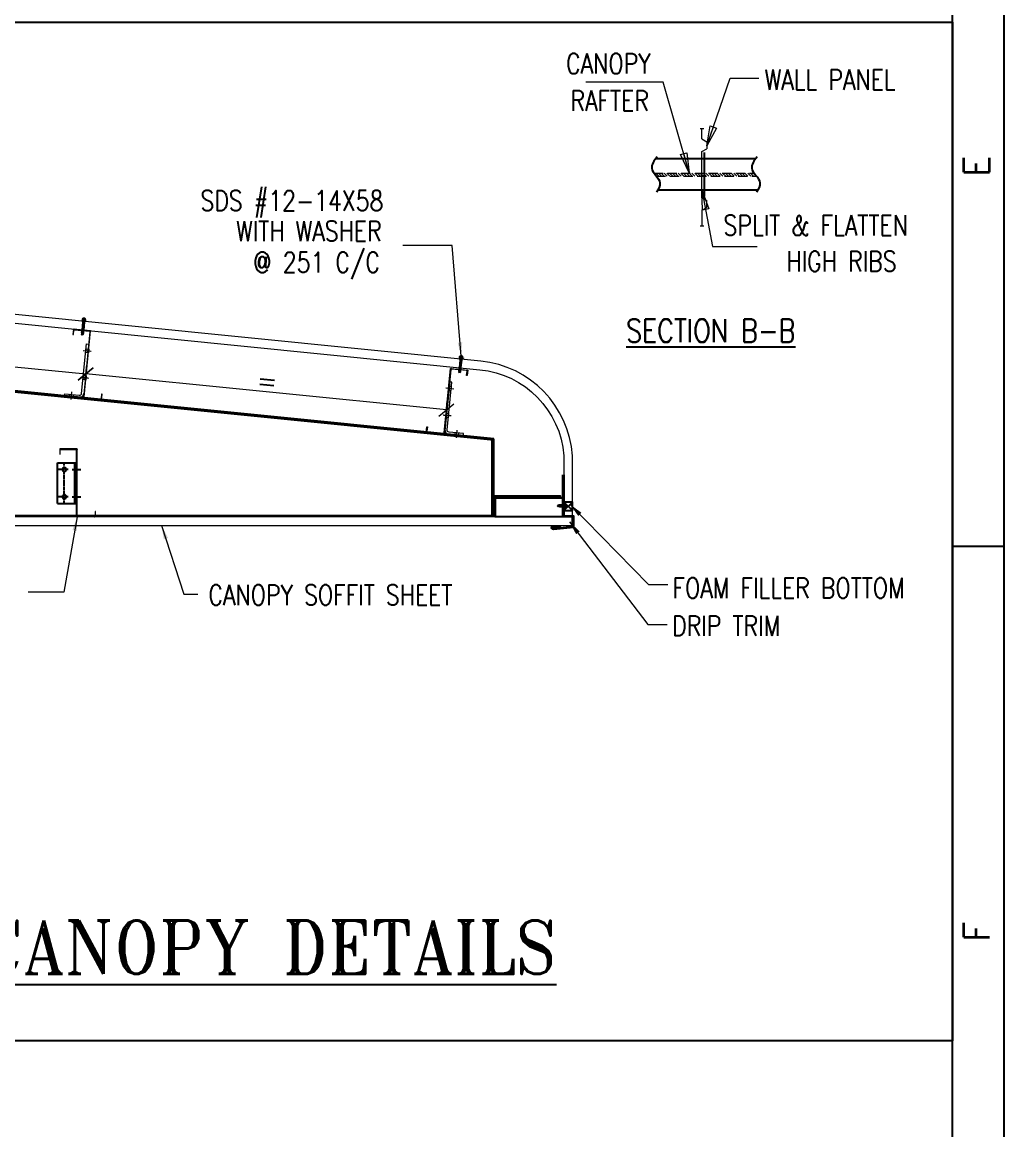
# Model space of a CAD drawing. Header units: millimetres. Extents: x 591978 to 1200763, y 19941 to 205918.
# Drawn here: x 954466 to 975790, y 57090 to 81141 of the extents above; entities that cross this region are included whole.
import ezdxf
from ezdxf.enums import TextEntityAlignment as Align

# ---------------------------------------------------------------- set-up
doc = ezdxf.new("R2010")
doc.units = ezdxf.units.MM
doc.header["$LTSCALE"] = 790
doc.header["$MEASUREMENT"] = 0
doc.header["$PDMODE"] = 3
doc.linetypes.add('CENTER', pattern=[2, 1.25, -0.25, 0.25, -0.25])
doc.linetypes.add('HIDDEN', pattern=[0.375, 0.25, -0.125])
for name, color, linetype in [('CEN', 1, 'CENTER'), ('DIM', 2, 'Continuous'), ('FLASHING', 1, 'Continuous'), ('ha', 5, 'Continuous'), ('OBJ', 7, 'Continuous'), ('P1', 9, 'Continuous'), ('SCREWS', 7, 'Continuous'), ('text', 6, 'Continuous')]:
    doc.layers.add(name, color=color, linetype=linetype)
for name, color, linetype, lineweight in [('MAIN', 7, 'Continuous', 9), ('SECONDARIES', 4, 'Continuous', 13), ('SHEETING', 5, 'Continuous', 9)]:
    doc.layers.add(name, color=color, linetype=linetype, lineweight=lineweight)
doc.styles.add('ROMANS', font='romans.shx')
doc.styles.add('ROMANT', font='romant.shx', dxfattribs={"width": 0.75})
doc.dimstyles.new('Copy of 150-2399', dxfattribs={"dimscale": 150, "dimtxt": 2, "dimasz": 1.75, "dimexe": 1, "dimexo": 1, "dimgap": 1, "dimtad": 1, "dimdec": 0, "dimzin": 0, "dimdsep": 46, "dimtxsty": 'ROMANS', "dimblk": 'OBLIQUE', "dimcen": -0.5, "dimclrd": 75, "dimclre": 75, "dimclrt": 7, "dimadec": 0, "dimazin": 0, "dimtfac": 1, "dimtdec": 0, "dimtix": 1, "dimtmove": 2, "dimatfit": 3, "dimldrblk": 'OBLIQUE', "dimfxl": 1, "dimtolj": 1, "dimtzin": 0, "dimlwd": 9, "dimlwe": 9, "dimarcsym": 0})
doc.dimstyles.new('D-200', dxfattribs={"dimscale": 200, "dimtxt": 2, "dimasz": 1.5, "dimexe": 1, "dimexo": 1, "dimgap": 1, "dimtad": 1, "dimdec": 0, "dimzin": 0, "dimdsep": 46, "dimtxsty": 'ROMANS', "dimblk": 'OBLIQUE', "dimcen": -0.5, "dimclrd": 75, "dimclre": 75, "dimclrt": 256, "dimadec": 0, "dimazin": 0, "dimtfac": 1, "dimtdec": 0, "dimtix": 1, "dimtmove": 2, "dimatfit": 3, "dimfxl": 1, "dimtolj": 1, "dimtzin": 0, "dimlwd": 13, "dimlwe": 13, "dimarcsym": 0})

# ---------------------------------------------------------------- blocks, each defined once
blk = doc.blocks.new('SSQQ')
blk.add_line((1489789.41, -272863.1), (1489794.41, -272863.1))
for points in [[(1489794.41, -273085.85), (1488953.41, -273085.85), (1488953.41, -272491.85), (1489794.41, -272491.85)], [(1489789.41, -273080.85), (1488958.41, -273080.85), (1488958.41, -272496.85), (1489789.41, -272496.85)]]:
    blk.add_lwpolyline(points, close=True)
at = {"style": 'ROMANS'}
for s, p in [('E', (1489793.03, -272827.25)), ('F', (1489793.03, -272901.5))]:
    blk.add_text(s, height=2.5, rotation=90, dxfattribs=at).set_placement(p)
blk = doc.blocks.new('OBLIQUE')
at = {"color": 0, "linetype": 'ByBlock', "lineweight": -2}
for p, q in [((-0.5, -0.5), (0.5, 0.5)), ((0, 0), (0, 0))]:
    blk.add_line(p, q, dxfattribs=at)
blk = doc.blocks.new('A$C2D5762A2')
at = {"color": 2}
for points in [[(-43.1, 6), (-57.1, 6), (-57.1, 0), (-43.1, 0)], [(56.9, 6), (42.9, 6), (42.9, 0), (56.9, 0)]]:
    blk.add_lwpolyline(points, close=True, dxfattribs=at)
for centre in [(-50.1, 45), (49.9, 45)]:
    blk.add_circle(centre, 7, dxfattribs=at)
for points in [[(-57.1, 0), (-43.1, 0), (-57.1, 6), (-43.1, 6)], [(42.9, 0), (56.9, 0), (42.9, 6), (56.9, 6)]]:
    blk.add_solid(points, dxfattribs=at)
at = {"layer": 'CEN', "color": 2, "linetype": 'CENTER', "ltscale": 0.01}
for p, q in [((74.9, 45), (-75.1, 45)), ((-50.1, 30.4), (-50.1, 70)), ((49.9, 30.4), (49.9, 70)), ((-50.1, 16.5), (-50.1, -15.9)), ((49.9, 16.5), (49.9, -15.9))]:
    blk.add_line(p, q, dxfattribs=at)
at = {"layer": 'ha', "color": 2}
for p, q in [((-75.1, 70), (-75.1, 0)), ((74.9, 70), (-75.1, 70)), ((74.9, 70), (74.9, 0)), ((74.9, 6), (-75.1, 6)), ((74.9, 0), (-75.1, 0))]:
    blk.add_line(p, q, dxfattribs=at)
blk = doc.blocks.new('A$C0812443F')
at = {"layer": 'SECONDARIES', "color": 21, "linetype": 'ByBlock', "ltscale": 0.5}
for p, q in [((252, 70.6), (0, 70.6)), ((252, 68.5), (4, 68.5))]:
    blk.add_line(p, q, dxfattribs=at)
blk.add_lwpolyline([(0, 129), (0, 133.1), (4, 133.1)], dxfattribs=at)
for points in [[(0, 72.6, 0.414214), (4, 68.5), (0, 68.5), (0, 72.6), (0, 129, -0.414214), (4, 133.1), (20.2, 133.1), (20.2, 131), (4, 131, 0.414214), (2, 129), (2, 72.6, 0.414214), (4, 70.6)], [(248, 0), (231.9, 0), (231.9, 2), (248, 2, 0.414214), (250, 4), (250, 66.5, 0.414214), (248, 68.5)], [(252, 4, -0.414214), (248, 0), (252, 0), (252, 4), (252, 66.5)]]:
    blk.add_lwpolyline(points, format="xyb", dxfattribs=at)
blk.add_lwpolyline([(252, 66.5), (252, 70.6), (248, 70.6, -0.414214)], format="xyb", close=True, dxfattribs=at)
at = {"lineweight": 9, "xscale": 1.008064516129032, "yscale": 1.008064516129032, "zscale": 1.008064516129032}
blk.add_blockref('A$C2D5762A2', (127.1, 70.6), dxfattribs=at)
blk = doc.blocks.new('2084-B1-GA-005-R0$0$SRW-20')
for p, q in [((-5.1, 1.7), (-2.7, 2)), ((-5.1, 1.7), (-5.1, 1.4)), ((-5.1, 1.4), (5.1, 1.4)), ((-3.4, 1.4), (-3.4, 0)), ((-3.4, 0), (3.4, 0)), ((-2.7, 4.7), (-2.7, 2)), ((-2.7, 2), (2.7, 2)), ((-2, 5.4), (2, 5.4)), ((-1.4, 4.7), (-1.4, 2)), ((1.4, 4.7), (1.4, 2)), ((2.7, 4.7), (2.7, 2)), ((5.1, 1.7), (2.7, 2)), ((3.4, 1.4), (3.4, 0)), ((5.1, 1.7), (5.1, 1.4)), ((-1.9, -0.4), (-1.4, 0)), ((-1.9, -1.9), (-1.4, -1.4)), ((-1.9, -3.3), (-1.4, -2.9)), ((-1.9, -4.7), (-1.4, -4.3)), ((-1.9, -6.1), (-1.4, -5.7)), ((-1.9, -7.5), (-1.4, -7.1)), ((-1.9, -8.9), (-1.4, -8.5)), ((-1.8, -0.6), (-1.4, -0.7)), ((-1.8, -2), (-1.4, -2.1)), ((-1.8, -3.4), (-1.4, -3.5)), ((-1.8, -4.9), (-1.4, -5)), ((-1.8, -6.3), (-1.4, -6.4)), ((-1.8, -7.7), (-1.4, -7.8)), ((-1.8, -9.1), (-1.4, -9.2)), ((-1.4, 0), (-1.4, 0)), ((-1.4, -0.7), (-1.4, -1.4)), ((-1.4, -2.1), (-1.4, -2.8)), ((-1.4, -3.5), (-1.4, -4.3)), ((-1.4, -5), (-1.4, -5.7)), ((-1.4, -6.4), (-1.4, -7.1)), ((-1.4, -7.8), (-1.4, -8.5)), ((-1.4, -9.2), (-1.4, -9.9)), ((-1.4, -9.9), (1.4, -9.9)), ((-1.4, -9.9), (-1.4, -12.6)), ((-1.4, -12.6), (0, -14.6)), ((-1.3, -0.7), (0.9, 0)), ((-1.3, -1.4), (1.3, -0.6)), ((-1.3, -2.1), (1.3, -1.3)), ((-1.3, -2.8), (1.3, -2)), ((-1.3, -3.5), (1.3, -2.7)), ((-1.3, -4.2), (1.3, -3.4)), ((-1.3, -5), (1.3, -4.1)), ((-1.3, -5.7), (1.3, -4.8)), ((-1.3, -6.4), (1.3, -5.5)), ((-1.3, -7.1), (1.3, -6.3)), ((-1.3, -7.8), (1.3, -7)), ((-1.3, -8.5), (1.3, -7.7)), ((-1.3, -9.2), (1.3, -8.4)), ((-1.1, -9.9), (1.3, -9.1)), ((0, -14.6), (1, -9.9)), ((0, -14.6), (1.4, -12.6)), ((1.1, -9.9), (1.3, -9.8)), ((1.4, 0), (1.4, -0.6)), ((1.8, -0.7), (1.4, -0.6)), ((1.4, -1.3), (1.9, -0.9)), ((1.4, -1.3), (1.4, -2)), ((1.8, -2.1), (1.4, -2)), ((1.4, -2.7), (1.9, -2.3)), ((1.4, -2.7), (1.4, -3.4)), ((1.8, -3.5), (1.4, -3.4)), ((1.4, -4.1), (1.9, -3.7)), ((1.4, -4.1), (1.4, -4.8)), ((1.8, -4.9), (1.4, -4.8)), ((1.4, -5.5), (1.9, -5.1)), ((1.4, -5.5), (1.4, -6.3)), ((1.8, -6.3), (1.4, -6.3)), ((1.4, -6.9), (1.9, -6.5)), ((1.4, -7), (1.4, -7.7)), ((1.8, -7.8), (1.4, -7.7)), ((1.4, -8.4), (1.9, -7.9)), ((1.4, -8.4), (1.4, -9.1)), ((1.8, -9.2), (1.4, -9.1)), ((1.4, -9.8), (1.9, -9.4)), ((1.4, -9.8), (1.4, -9.9)), ((1.4, -9.9), (1.4, -12.6))]:
    blk.add_line(p, q)
for centre, radius, start, end in [((-2, 4.7), 0.676, 0, 180), ((0, 3.7), 1.69, 36.8699, 143.1301), ((-1.3, -0.1), 0.101, 107.2492, 129.8295), ((2, 4.7), 0.676, 0, 180), ((-1.8, -0.5), 0.101, 129.8295, 257.9728), ((-1.8, -1.9), 0.101, 129.8295, 257.9728), ((-1.8, -3.3), 0.101, 129.8295, 257.9728), ((-1.8, -4.8), 0.101, 129.8295, 257.9728), ((-1.8, -6.2), 0.101, 129.8295, 257.9728), ((-1.8, -7.6), 0.101, 129.8295, 257.9728), ((-1.8, -9), 0.101, 129.8295, 257.9728), ((-1.4, -0.6), 0.101, 257.9728, 287.2492), ((-1.3, -1.5), 0.101, 107.2492, 129.8295), ((-1.4, -2), 0.101, 257.9728, 287.2492), ((-1.3, -2.9), 0.101, 107.2492, 129.8295), ((-1.4, -3.4), 0.101, 257.9728, 287.2492), ((-1.3, -4.3), 0.101, 107.2492, 129.8295), ((-1.4, -4.9), 0.101, 257.9728, 287.2492), ((-1.3, -5.8), 0.101, 107.2492, 129.8295), ((-1.4, -6.3), 0.101, 257.9728, 287.2492), ((-1.3, -7.2), 0.101, 107.2492, 129.8295), ((-1.4, -7.7), 0.101, 257.9728, 287.2492), ((-1.3, -8.6), 0.101, 107.2492, 129.8295), ((-1.4, -9.1), 0.101, 257.9728, 287.2492), ((1.4, -0.7), 0.101, 77.9728, 107.2492), ((1.3, -1.2), 0.101, 287.2492, 309.8295), ((1.3, -1.2), 0.101, 287.2492, 309.8295), ((1.4, -2.1), 0.101, 77.9728, 107.2492), ((1.3, -2.6), 0.101, 287.2492, 309.8295), ((1.3, -2.6), 0.101, 287.2492, 309.8295), ((1.4, -3.5), 0.101, 77.9728, 107.2492), ((1.4, -3.5), 0.101, 77.9728, 107.2492), ((1.3, -4), 0.101, 287.2492, 309.8295), ((1.4, -4.9), 0.101, 77.9728, 107.2492), ((1.3, -5.4), 0.101, 287.2492, 309.8295), ((1.4, -6.4), 0.101, 77.9728, 107.2492), ((1.3, -6.9), 0.101, 287.2492, 309.8295), ((1.4, -7.8), 0.101, 77.9728, 107.2492), ((1.3, -8.3), 0.101, 287.2492, 309.8295), ((1.4, -9.2), 0.101, 77.9728, 107.2492), ((1.3, -9.7), 0.101, 287.2492, 309.8295), ((1.8, -0.8), 0.101, 309.8295, 77.9728), ((1.8, -2.2), 0.101, 309.8295, 77.9728), ((1.8, -3.6), 0.101, 309.8295, 77.9728), ((1.8, -5), 0.101, 309.8295, 77.9728), ((1.8, -6.4), 0.101, 309.8295, 77.9728), ((1.8, -7.9), 0.101, 309.8295, 77.9728), ((1.8, -9.3), 0.101, 309.8295, 77.9728)]:
    blk.add_arc(centre, radius, start, end)
blk = doc.blocks.new('_Oblique')
at = {"layer": 'OBJ', "color": 0, "lineweight": -2}
blk.add_line((-0.5, -0.5), (0.5, 0.5), dxfattribs=at)
blk = doc.blocks.new('G$C276F84E9')
at = {"layer": 'P1', "color": 2}
blk.add_lwpolyline([(-1281, 354), (-43, 354), (-43, 382), (-1281, 382)], close=True, dxfattribs=at)
at = {"layer": 'SECONDARIES', "color": 21, "linetype": 'ByBlock', "ltscale": 0.5}
for p, q in [((-1260, 10), (-20, 10)), ((-1260, 0), (0, 0))]:
    blk.add_line(p, q, dxfattribs=at)
for points in [[(-1260, 333, -0.414214), (-1240, 353), (-1260, 353), (-1260, 333), (-1260, 20)], [(-1240, 353), (-1159, 353), (-1159, 343), (-1240, 343, 0.414214), (-1250, 333), (-1250, 20, 0.414214), (-1240, 10)], [(0, 20, -0.414214), (-20, 0), (0, 0), (0, 20), (0, 334, 0.414214), (-20, 354), (-101, 354), (-101, 344), (-20, 344, -0.414214), (-10, 334), (-10, 20, -0.414214), (-20, 10)]]:
    blk.add_lwpolyline(points, format="xyb", dxfattribs=at)
blk.add_lwpolyline([(0, 334), (0, 354), (-20, 354)], dxfattribs=at)
blk.add_lwpolyline([(-1260, 20), (-1260, 0), (-1240, 0, -0.414214)], format="xyb", close=True, dxfattribs=at)
blk = doc.blocks.new('SRW-55')
for p, q in [((-6.8, 2.3), (-3.6, 2.7)), ((-6.8, 2.3), (-6.8, 1.8)), ((-6.8, 1.8), (6.8, 1.8)), ((-4.5, 1.8), (-4.5, 0)), ((-4.5, 0), (4.5, 0)), ((-3.6, 6.3), (-3.6, 2.7)), ((-3.6, 2.7), (3.6, 2.7)), ((-2.7, 7.2), (2.7, 7.2)), ((-1.8, 6.3), (-1.8, 2.7)), ((-1.8, -0.6), (0, 0)), ((-1.8, 0), (-1.8, -0.6)), ((1.8, 6.3), (1.8, 2.7)), ((1.8, -0.4), (2.3, 0)), ((3.6, 6.3), (3.6, 2.7)), ((6.8, 2.3), (3.6, 2.7)), ((4.5, 1.8), (4.5, 0)), ((6.8, 2.3), (6.8, 1.8)), ((-2.5, -1.1), (-1.8, -0.6)), ((-2.5, -3), (-1.8, -2.5)), ((-2.5, -4.9), (-1.8, -4.4)), ((-2.5, -31.8), (-1.8, -31.3)), ((-2.5, -33.7), (-1.8, -33.2)), ((-2.5, -35.6), (-1.8, -35)), ((-2.4, -1.4), (-1.8, -1.5)), ((-2.4, -3.3), (-1.8, -3.4)), ((-2.4, -5.2), (-1.8, -5.3)), ((-1.8, -32.2), (-2.4, -32.1)), ((-1.8, -34.1), (-2.4, -33.9)), ((-1.8, -36), (-2.4, -35.8)), ((-1.8, -1.5), (1.8, -0.4)), ((-1.8, -2.4), (1.8, -1.3)), ((-1.8, -1.5), (-1.8, -2.5)), ((-1.8, -3.4), (1.8, -2.3)), ((-1.8, -4.3), (1.8, -3.2)), ((-1.8, -3.4), (-1.8, -4.3)), ((-1.8, -5.3), (1.8, -4.2)), ((-1.8, -5.3), (-1.8, -30.2)), ((-1.8, -31.2), (1.8, -30.1)), ((-1.8, -30.3), (-1.8, -31.3)), ((-1.8, -32.2), (1.8, -31.1)), ((-1.8, -33.1), (1.8, -32)), ((-1.8, -32.2), (-1.8, -33.1)), ((-1.8, -34.1), (1.8, -33)), ((-1.8, -35), (1.8, -33.9)), ((-1.8, -34.1), (-1.8, -35)), ((-1.8, -36), (1.8, -34.9)), ((-1.8, -36.9), (1.8, -35.8)), ((-1.8, -36), (-1.8, -36.9)), ((1.8, -0.4), (1.8, -1.3)), ((2.4, -1.5), (1.8, -1.3)), ((1.8, -2.3), (2.5, -1.7)), ((1.8, -2.3), (1.8, -3.2)), ((2.4, -3.4), (1.8, -3.2)), ((1.8, -4.1), (2.5, -3.6)), ((1.8, -4.2), (1.8, -5.5)), ((1.8, -5.5), (1.8, -30.1)), ((1.8, -30.1), (2.4, -30.3)), ((2.5, -30.5), (1.8, -31.1)), ((1.8, -31.1), (1.8, -32)), ((1.8, -32), (2.4, -32.2)), ((2.5, -32.4), (1.8, -32.9)), ((1.8, -33), (1.8, -33.9)), ((1.8, -33.9), (2.4, -34)), ((2.5, -34.3), (1.8, -34.8)), ((1.8, -34.8), (1.8, -35.8)), ((1.8, -35.8), (2.4, -35.9)), ((2.5, -36.2), (1.8, -36.7)), ((-2.5, -37.5), (-1.8, -36.9)), ((-2.5, -39.4), (-1.8, -38.8)), ((-2.5, -41.3), (-1.8, -40.7)), ((-2.5, -41.5), (1.8, -41.5)), ((-1.8, -37.8), (-2.4, -37.7)), ((-1.8, -39.7), (-2.4, -39.6)), ((-1.8, -37.8), (1.8, -36.7)), ((-1.8, -38.8), (1.8, -37.7)), ((-1.8, -37.9), (-1.8, -38.8)), ((-1.8, -39.7), (1.8, -38.6)), ((-1.8, -40.7), (1.8, -39.6)), ((-1.8, -39.7), (-1.8, -40.7)), ((-1.8, -41.5), (-1.8, -45.1)), ((-1.8, -45.1), (0, -47.8)), ((-1.3, -41.5), (1.8, -40.5)), ((0, -47.8), (1.3, -41.5)), ((0, -47.8), (1.8, -45.1)), ((1.8, -36.7), (1.8, -37.7)), ((1.8, -37.7), (2.4, -37.8)), ((2.5, -38.1), (1.8, -38.6)), ((1.8, -38.6), (1.8, -39.6)), ((1.8, -39.6), (2.4, -39.7)), ((2.5, -39.9), (1.8, -40.5)), ((1.8, -40.5), (1.8, -41.5)), ((1.8, -41.5), (1.8, -45.1))]:
    blk.add_line(p, q)
for centre, radius, start, end in [((-2.7, 6.3), 0.902, 360, 180), ((0, 5), 2.25, 36.8699, 143.1301), ((2.7, 6.3), 0.902, 360, 180), ((-2.4, -1.2), 0.135, 129.8295, 257.9728), ((-2.4, -3.1), 0.135, 129.8295, 257.9728), ((-2.4, -5), 0.135, 129.8295, 257.9728), ((-2.4, -31.9), 0.135, 129.8295, 257.9728), ((-2.4, -33.8), 0.135, 129.8295, 257.9728), ((-2.4, -35.7), 0.135, 129.8295, 257.9728), ((-1.7, -0.7), 0.135, 107.2492, 129.8295), ((-1.8, -1.4), 0.135, 257.9728, 287.2492), ((-1.7, -2.6), 0.135, 107.2492, 129.8295), ((-1.8, -3.3), 0.135, 257.9728, 287.2492), ((-1.7, -4.5), 0.135, 107.2492, 129.8295), ((-1.8, -5.1), 0.135, 257.9728, 287.2492), ((-1.7, -31.4), 0.135, 107.2492, 129.8295), ((-1.8, -32.1), 0.135, 257.9728, 287.2492), ((-1.7, -33.3), 0.135, 107.2492, 129.8295), ((-1.8, -33.9), 0.135, 257.9728, 287.2492), ((-1.7, -35.1), 0.135, 107.2492, 129.8295), ((-1.8, -35.8), 0.135, 257.9728, 287.2492), ((1.7, -0.3), 0.135, 287.2492, 309.8295), ((1.8, -1.5), 0.135, 77.9728, 107.2492), ((1.7, -2.2), 0.135, 287.2492, 309.8295), ((1.8, -3.4), 0.135, 77.9728, 107.2492), ((1.7, -4), 0.135, 287.2492, 309.8295), ((1.8, -30.3), 0.135, 77.9728, 107.2492), ((1.7, -31), 0.135, 287.2492, 309.8295), ((1.8, -32.2), 0.135, 77.9728, 107.2492), ((1.7, -32.8), 0.135, 287.2492, 309.8295), ((1.8, -34), 0.135, 77.9728, 107.2492), ((1.7, -34.7), 0.135, 287.2492, 309.8295), ((1.8, -35.9), 0.135, 77.9728, 107.2492), ((2.4, -1.6), 0.135, 309.8295, 77.9728), ((2.4, -3.5), 0.135, 309.8295, 77.9728), ((2.4, -30.4), 0.135, 309.8295, 77.9728), ((2.4, -32.3), 0.135, 309.8295, 77.9728), ((2.4, -34.2), 0.135, 309.8295, 77.9728), ((2.4, -36.1), 0.135, 309.8295, 77.9728), ((-2.4, -37.6), 0.135, 129.8295, 257.9728), ((-2.4, -39.5), 0.135, 129.8295, 257.9728), ((-2.4, -41.4), 0.135, 129.8295, 233.3696), ((-1.7, -37), 0.135, 107.2492, 129.8295), ((-1.8, -37.7), 0.135, 257.9728, 287.2492), ((-1.7, -38.9), 0.135, 107.2492, 129.8295), ((-1.8, -39.6), 0.135, 257.9728, 287.2492), ((-1.7, -40.8), 0.135, 107.2492, 129.8295), ((1.7, -36.6), 0.135, 287.2492, 309.8295), ((1.8, -37.8), 0.135, 77.9728, 107.2492), ((1.7, -38.5), 0.135, 287.2492, 309.8295), ((1.8, -39.7), 0.135, 77.9728, 107.2492), ((1.7, -40.4), 0.135, 287.2492, 309.8295), ((2.4, -37.9), 0.135, 309.8295, 77.9728), ((2.4, -39.8), 0.135, 309.8295, 77.9728)]:
    blk.add_arc(centre, radius, start, end)
blk = doc.blocks.new('*D151')
at = {"layer": 'DEFPOINTS', "color": 0, "transparency": 16777216}
for p in [(947298, 74016), (955848, 73504), (955814, 73165)]:
    blk.add_point(p, dxfattribs=at)
at = {"layer": 'DIM', "color": 75, "lineweight": 13, "transparency": 16777216}
for p, q in [((947318, 74215), (947352, 74554)), ((947332, 74355), (955848, 73504)), ((955834, 73364), (955868, 73703))]:
    blk.add_line(p, q, dxfattribs=at)
at = {"layer": 'DIM', "color": 75, "lineweight": 13, "transparency": 16777216, "xscale": 300, "yscale": 300, "zscale": 300}
for p, rotation in [((947332, 74355), 174.2894068624753), ((955848, 73504), 354.2894068624752)]:
    blk.add_blockref('OBLIQUE', p, dxfattribs=dict(at, rotation=rotation))
at = {"layer": 'DIM', "lineweight": 13, "transparency": 16777216, "insert": (951614, 74168), "char_height": 400, "attachment_point": 5, "rotation": 354.2894, "style": 'ROMANS'}
blk.add_mtext('\\A1;\\A1;=', dxfattribs=at)
blk = doc.blocks.new('*D152')
at = {"layer": 'DEFPOINTS', "color": 0, "transparency": 16777216}
for p in [(955848, 73504), (955814, 73165), (963647, 72381)]:
    blk.add_point(p, dxfattribs=at)
at = {"layer": 'DIM', "color": 75, "lineweight": 13, "transparency": 16777216}
for p, q in [((955834, 73364), (955868, 73703)), ((963681, 72720), (955848, 73504)), ((963667, 72580), (963701, 72919))]:
    blk.add_line(p, q, dxfattribs=at)
at = {"layer": 'DIM', "color": 75, "lineweight": 13, "transparency": 16777216, "xscale": 300, "yscale": 300, "zscale": 300}
for p, rotation in [((955848, 73504), 174.2894068636868), ((963681, 72720), 354.2894068636868)]:
    blk.add_blockref('OBLIQUE', p, dxfattribs=dict(at, rotation=rotation))
at = {"layer": 'DIM', "lineweight": 13, "transparency": 16777216, "insert": (959788, 73351), "char_height": 400, "attachment_point": 5, "rotation": 354.2894, "style": 'ROMANS'}
blk.add_mtext('\\A1;\\A1;=', dxfattribs=at)

msp = doc.modelspace()

# ---------------------------------------------------------------- linework, layer by layer
for p, q in [((970397.6, 78171.7), (968226.6, 78171.7)), ((970441.2, 77489.1), (968268, 77489.1))]:
    msp.add_line(p, q)
at = {"color": 2}
for p, q in [((966420.1, 70540.5), (966232.7, 70717.5)), ((966232.7, 70540.5), (966420.1, 70717.5))]:
    msp.add_line(p, q, dxfattribs=at)
at = {"color": 7}
msp.add_lwpolyline([(913726.5, 81140.7), (974672, 81140.7), (974672, 59021.1), (913726.5, 59021.1)], close=True, dxfattribs=at)
msp.add_lwpolyline([(969281.2, 78307.7), (969281.2, 77365.3)])
at = {"color": 2}
msp.add_lwpolyline([(966232.7, 70540.5), (966420.1, 70540.5), (966420.1, 70717.5), (966232.7, 70717.5)], close=True, dxfattribs=at)
for points, knots in [([(968256.8, 78214.7), (968193.8, 78132.1), (968045.6, 77937.7), (968396.7, 77702), (968285.9, 77518.2), (968245, 77450.3)], [0, 0, 0, 0, 270.0787211, 635.6260214, 849.6432107, 849.6432107, 849.6432107, 849.6432107]), ([(970429.9, 78214.7), (970367, 78132.1), (970218.8, 77937.7), (970569.8, 77702), (970459.1, 77518.2), (970418.2, 77450.3)], [0, 0, 0, 0, 270.0787212, 635.6260216, 849.6432109, 849.6432109, 849.6432109, 849.6432109])]:
    msp.add_open_spline(points, degree=3, knots=knots)
at = {"layer": 'FLASHING', "color": 4, "lineweight": -3}
msp.add_lwpolyline([(966232.7, 71314.9), (966232.7, 70423.8), (966442.2, 70423.8), (966442.2, 70166.5), (966005.4, 70124.9, -1.0160483), (966006.6, 70202.6), (966161.2, 70175.9), (966157.2, 70152.3), (966004.6, 70178.7, 0.9735259), (966005.4, 70148.8), (966418.3, 70190.4), (966418.3, 70399.9), (966208.8, 70399.9), (966208.8, 71313.6)], format="xyb", dxfattribs=at)
at = {"layer": 'MAIN', "color": 50, "linetype": 'HIDDEN'}
for p, q in [((968193, 77863.2), (970366.2, 77863.2)), ((968294, 77797.5), (968228.2, 77863.2)), ((968243.3, 77797.5), (970416.5, 77797.5)), ((968354.5, 77797.5), (968288.8, 77863.2)), ((968415.1, 77797.5), (968349.4, 77863.2)), ((968475.7, 77797.5), (968410, 77863.2)), ((968536.3, 77797.5), (968470.5, 77863.2)), ((968596.9, 77797.5), (968531.1, 77863.2)), ((968657.5, 77797.5), (968591.7, 77863.2)), ((968718, 77797.5), (968652.3, 77863.2)), ((968778.6, 77797.5), (968712.9, 77863.2)), ((968839.2, 77797.5), (968773.5, 77863.2)), ((968899.8, 77797.5), (968834, 77863.2)), ((968960.4, 77797.5), (968894.6, 77863.2)), ((969021, 77797.5), (968955.2, 77863.2)), ((969081.5, 77797.5), (969015.8, 77863.2)), ((969142.1, 77797.5), (969076.4, 77863.2)), ((969202.7, 77797.5), (969137, 77863.2)), ((969232.8, 77828), (969197.5, 77863.2)), ((969263.3, 77797.5), (969232.8, 77828)), ((969323.9, 77797.5), (969258.1, 77863.2)), ((969384.5, 77797.5), (969318.7, 77863.2)), ((969445, 77797.5), (969379.3, 77863.2)), ((969505.6, 77797.5), (969439.9, 77863.2)), ((969566.2, 77797.5), (969500.5, 77863.2)), ((969626.8, 77797.5), (969561, 77863.2)), ((969687.4, 77797.5), (969621.6, 77863.2)), ((969747.9, 77797.5), (969682.2, 77863.2)), ((969808.5, 77797.5), (969742.8, 77863.2)), ((969869.1, 77797.5), (969803.4, 77863.2)), ((969929.7, 77797.5), (969864, 77863.2)), ((969990.3, 77797.5), (969924.5, 77863.2)), ((970050.9, 77797.5), (969985.1, 77863.2)), ((970111.4, 77797.5), (970045.7, 77863.2)), ((970172, 77797.5), (970106.3, 77863.2)), ((970232.6, 77797.5), (970166.9, 77863.2)), ((970293.2, 77797.5), (970227.5, 77863.2)), ((970353.8, 77797.5), (970288, 77863.2)), ((970414.4, 77797.5), (970348.6, 77863.2))]:
    msp.add_line(p, q, dxfattribs=at)
at = {"layer": 'P1', "color": 1, "linetype": 'ByBlock'}
for points in [[(964708.5, 72093.8), (945830.3, 73981.6)], [(964708.5, 72064.3), (945830.3, 73952.2)], [(964679.2, 70429.2), (964679.2, 72067.3)], [(964708.5, 70399.9), (964708.5, 72093.8)], [(945830.3, 70429.2), (964708.5, 70429.2)]]:
    msp.add_lwpolyline(points, dxfattribs=at)
at = {"layer": 'SECONDARIES', "color": 21, "linetype": 'ByBlock'}
for p, q in [((955792.7, 74013), (955955.9, 73996.7)), ((955839.3, 74008.4), (955967.5, 73995.6)), ((955781.1, 73425.7), (955909.3, 73412.9)), ((955527.6, 72950.8), (955543.9, 73113.9))]:
    msp.add_line(p, q, dxfattribs=at)
at = {"layer": 'SECONDARIES', "color": 21, "linetype": 'ByBlock', "ltscale": 0.5}
for p, q in [((963797.9, 73179.6), (963669.7, 73192.4)), ((963844.5, 73175), (963681.3, 73191.3)), ((963739.6, 72596.9), (963611.4, 72609.8)), ((963897.5, 72116), (963913.8, 72279.2))]:
    msp.add_line(p, q, dxfattribs=at)
at = {"layer": 'SECONDARIES', "color": 3, "linetype": 'ByBlock'}
msp.add_lwpolyline([(949040.9, 75131.8), (964407.7, 73595.2, -0.3634708), (966232.7, 71727.6), (966232.7, 70399.9), (966420.1, 70399.9), (966420.1, 71727.6, 0.3654757), (964426.3, 73781.6), (949040.9, 75320.2)], format="xyb", dxfattribs=at)
at = {"layer": 'SECONDARIES', "color": 21, "linetype": 'ByBlock'}
msp.add_lwpolyline([(955912.2, 74148.2), (955795.6, 72982.8), (956191.9, 72943.2), (956203.5, 73059.8), (956191.9, 73060.9), (956182.5, 72967.7, -0.4142136), (956169.7, 72957.2), (955820.1, 72992.2, -0.4142136), (955809.6, 73005), (955953, 74438.4), (955580, 74475.7), (955568.4, 74359.2), (955580, 74358), (955589.4, 74451.2, -0.4142136), (955602.2, 74461.7), (955928.5, 74429.1, -0.4142136), (955939, 74416.3), (955795.6, 72982.8), (955387.7, 73023.6), (955392.4, 73070.2), (955707.1, 73038.8, 0.4142136), (955758.3, 73080.7)], format="xyb", dxfattribs=at)
for points in [[(955758.3, 73080.7), (955865.6, 74152.9), (955912.2, 74148.2)], [(955734.4, 73430.3), (955897.6, 73414), (955751.9, 73428.6)]]:
    msp.add_lwpolyline(points, dxfattribs=at)
for points in [[(955901.7, 74043.3), (955893.5, 73961.8), (955846.9, 73966.4), (955855.1, 74048)], [(955913.3, 74042.2), (955905.2, 73960.6), (955893.5, 73961.8), (955901.7, 74043.3)], [(955843.4, 73460.6), (955835.3, 73379.1), (955788.6, 73383.7), (955796.8, 73465.3)], [(955855.1, 73459.5), (955846.9, 73377.9), (955835.3, 73379.1), (955843.4, 73460.6)], [(955497.3, 73059.8), (955578.9, 73051.6), (955574.2, 73005), (955492.6, 73013.1)]]:
    msp.add_lwpolyline(points, close=True, dxfattribs=at)
at = {"layer": 'SECONDARIES', "color": 21, "linetype": 'ByBlock', "ltscale": 0.5}
msp.add_lwpolyline([(963754.2, 73331.1), (963641.1, 72200.5), (963244.9, 72240.1), (963256.5, 72356.7), (963268.2, 72355.5), (963258.8, 72262.3, 0.4142136), (963269.3, 72249.5), (963619, 72214.5, 0.4142136), (963631.8, 72225), (963771.6, 73623.6), (964144.6, 73586.4), (964132.9, 73469.8), (964121.3, 73471), (964130.6, 73564.2, 0.4142136), (964120.1, 73577), (963793.8, 73609.7, 0.4142136), (963781, 73599.2), (963641.1, 72200.5), (964049, 72159.7), (964053.6, 72206.3), (963739, 72237.8, -0.4142136), (963697, 72289.1)], format="xyb", dxfattribs=at)
for points in [[(963697, 72289.1), (963800.8, 73326.5), (963754.2, 73331.1)], [(963786.2, 72592.3), (963623, 72608.6), (963768.7, 72594)]]:
    msp.add_lwpolyline(points, dxfattribs=at)
for points in [[(963732, 73227.4), (963723.9, 73145.8), (963735.5, 73144.7), (963743.7, 73226.2)], [(963743.7, 73226.2), (963735.5, 73144.7), (963782.1, 73140), (963790.3, 73221.6)], [(963673.7, 72644.7), (963665.6, 72563.1), (963677.2, 72562), (963685.4, 72643.5)], [(963685.4, 72643.5), (963677.2, 72562), (963723.9, 72557.3), (963732, 72638.9)], [(963948.8, 72216.8), (963867.2, 72225), (963862.5, 72178.4), (963944.1, 72170.2)]]:
    msp.add_lwpolyline(points, close=True, dxfattribs=at)
at = {"layer": 'SECONDARIES', "color": 3, "linetype": 'ByBlock'}
msp.add_lwpolyline([(945924, 70212.5), (966420.1, 70212.5), (966420.1, 70399.9), (945924, 70399.9)], close=True, dxfattribs=at)
at = {"layer": 'SECONDARIES', "color": 21, "linetype": 'ByBlock', "ltscale": 0.5}
for centre, radius, start, end in [((955601, 74450.1), 23.4, 84.28941, 174.28941), ((955927.3, 74417.4), 23.4, 354.28941, 84.28941), ((963792.6, 73598), 23.4, 84.28941, 174.28941), ((955711.7, 73085.4), 93.7, 264.28941, 354.28941), ((955821.3, 73003.8), 23.4, 174.28941, 264.28941), ((956170.9, 72968.9), 23.4, 264.28941, 354.28941), ((963270.5, 72261.1), 23.4, 174.28941, 264.28941), ((963620.1, 72226.2), 23.4, 264.28941, 354.28941), ((963743.6, 72284.4), 93.7, 174.28941, 264.28941)]:
    msp.add_arc(centre, radius, start, end, dxfattribs=at)
at = {"layer": 'SHEETING'}
for p, q in [((969271.6, 78823.3), (969194.1, 78823.3)), ((969232.8, 78604.2), (969232.8, 78823.3)), ((969232.8, 78604.2), (969337.1, 78544.7)), ((969337.1, 78544.7), (969337.1, 78390.6)), ((969232.8, 78331.2), (969337.1, 78390.6)), ((969232.8, 77328.2), (969232.8, 78331.2)), ((969232.8, 77328.2), (969337.1, 77268.7)), ((969337.1, 77114.6), (969337.1, 77268.7)), ((969232.8, 77055.2), (969337.1, 77114.6)), ((969232.8, 77055.2), (969232.8, 76709.8)), ((969271.6, 76709.8), (969194.1, 76709.8))]:
    msp.add_line(p, q, dxfattribs=at)

# ---------------------------------------------------------------- block references
at = {"color": 0, "lineweight": 9, "xscale": 223.6875882731784, "yscale": 223.6875882731784, "zscale": 223.6875882731784}
msp.add_blockref('SSQQ', (-332272729, 61105855.1), dxfattribs=at)
at = {"color": 6, "xscale": 1.171206749109944, "yscale": 1.171206749109944, "zscale": 1.171206749109944}
msp.add_blockref('G$C276F84E9', (966208.8, 70399.9), dxfattribs=at)
at = {"lineweight": 9, "xscale": -10.03891499273156, "yscale": 10.03891499273156, "zscale": 10.03891499273156, "rotation": 270}
msp.add_blockref('2084-B1-GA-005-R0$0$SRW-20', (966240.1, 70637.6), dxfattribs=at)
at = {"layer": 'P1', "color": 7, "xscale": -5.85603374554972, "yscale": 5.85603374554972, "zscale": 5.85603374554972, "rotation": 89.99999999999991}
msp.add_blockref('A$C0812443F', (956061.1, 71875.7), dxfattribs=at)
at = {"layer": 'SCREWS', "lineweight": 5, "xscale": -6.640751889460866, "yscale": 6.640751889460865, "zscale": 6.640751889460865, "rotation": 354.289406862501}
for p in [(955803.1, 74659.6), (963997.9, 73840.1)]:
    msp.add_blockref('SRW-55', p, dxfattribs=at)

# ---------------------------------------------------------------- texts
at = {"linetype": 'Continuous', "style": 'ROMANS', "width": 0.8}
for s, height, p in [('SDS #12-14X58', 439.203, (958338.4, 77044.1)), (' WITH WASHER', 439.203, (958869.7, 76383.5)), ('@ 251 C/C', 439.2, (959479.9, 75707.3)), ('CANOPY SOFFIT SHEET', 439.203, (958510.8, 68484.1))]:
    msp.add_text(s, height=height, dxfattribs=at).set_placement(p)
msp.add_text('%%USECTION B-B', height=505.863, dxfattribs=at).set_placement((969423.7, 74189.4), align=Align.CENTER)
at = {"linetype": 'Continuous', "lineweight": 5, "style": 'ROMANS', "width": 0.8}
for s, height, p in [('FOAM FILLER BOTTOM', 439.203, (968592.5, 68636.5)), ('DRIP TRIM', 439.2, (968583.7, 67813.8))]:
    msp.add_text(s, height=height, dxfattribs=at).set_placement(p)
at = {"layer": 'CEN', "color": 2, "linetype": 'ByBlock', "lineweight": 15, "style": 'ROMANS', "width": 0.8}
for s, height, p in [('CANOPY', 439.2, (966280.8, 80022.8)), ('RAFTER', 439.2, (966376.1, 79218.8)), ('SPLIT & FLATTEN', 439.203, (969700.6, 76508.4)), ('HIGH RIBS', 439.2, (971066.6, 75726.9))]:
    msp.add_text(s, height=height, dxfattribs=at).set_placement(p)
msp.add_text('WALL PANEL', height=439.2, dxfattribs=at).set_placement((970593, 79891), align=Align.MIDDLE_LEFT)
at = {"layer": 'text', "color": 2, "style": 'ROMANT', "width": 0.9}
msp.add_text('%%UTYP. CANOPY DETAILS', height=1159.495, dxfattribs=at).set_placement((949481.8, 60474.2))

# ---------------------------------------------------------------- dimensions: what is measured, and where the dimension line sits
at = {"layer": 'DIM', "lineweight": 13}
for p1, angle, picture, middle in [((947297.8, 74016.2), 354.28941, '*D151', (951613.6, 74168.2)), ((963647.4, 72381.2), 174.28941, '*D152', (959788.4, 73350.7))]:
    dim = msp.add_linear_dim(base=(955847.7, 73503.6), p1=p1, p2=(955813.8, 73164.6), angle=angle, text='\\A1;=', dimstyle='D-200', override={"dimgap": 0.2, "dimtxsty": 'ROMANS', "dimblk": 'OBLIQUE', "dimblk1": 'OBLIQUE'}, dxfattribs=at)
    dim.commit()
    dim.dimension.update_dxf_attribs({"geometry": picture, "text_midpoint": middle})

# ---------------------------------------------------------------- leaders
at = {"color": 7}
for points in [[(969337.1, 78451.7), (969848.4, 79924.4), (970467.8, 79924.4)], [(968957.5, 77866.1), (968392.1, 79837.5), (966707, 79837.5)], [(969232.8, 77502.2), (969458.3, 76271.7), (970435.4, 76271.7)]]:
    msp.add_leader(points, dimstyle='Copy of 150-2399', override={"dimscale": 250, "dimtxt": 2, "dimasz": 1.75, "dimgap": 1, "dimtad": 0, "dimtxsty": 'ROMANS', "dimclrd": 75, "dimldrblk": 'Closed', "dimlwd": 9}, dxfattribs=at)
at = {"layer": 'P1', "color": 7}
for points, override in [([(964001.2, 73887.9), (963806.9, 76291.1), (962734.5, 76291.1)], {"dimtad": 0, "dimfxl": 0.18, "dimtfill": 1, "dimtfillclr": 256, "dimarcsym": 2}), ([(966369.1, 70669.4), (968068.4, 68930.2), (968490.8, 68930.2)], {"dimgap": 1, "dimtad": 0, "dimfxl": 0.18, "dimtfill": 1, "dimtfillclr": 256, "dimarcsym": 2}), ([(955659.7, 70399.9), (955371.4, 68761.5), (954598.1, 68761.5)], {"dimgap": 1, "dimtad": 0, "dimfxl": 0.18, "dimtfill": 1, "dimtfillclr": 256, "dimarcsym": 2}), ([(966355.9, 70291.4), (968055.2, 68061.9), (968477.6, 68061.9)], {"dimgap": 1, "dimtad": 0, "dimfxl": 0.18, "dimtfill": 1, "dimtfillclr": 256, "dimarcsym": 2}), ([(957495.7, 70212.5), (957978.4, 68722.4), (958281.3, 68722.4)], {"dimgap": 1, "dimtad": 0, "dimfxl": 0.18, "dimtfill": 1, "dimtfillclr": 256, "dimarcsym": 2})]:
    msp.add_leader(points, dimstyle='D-200', override=override, dxfattribs=at)

doc.saveas('drawing.dxf')
